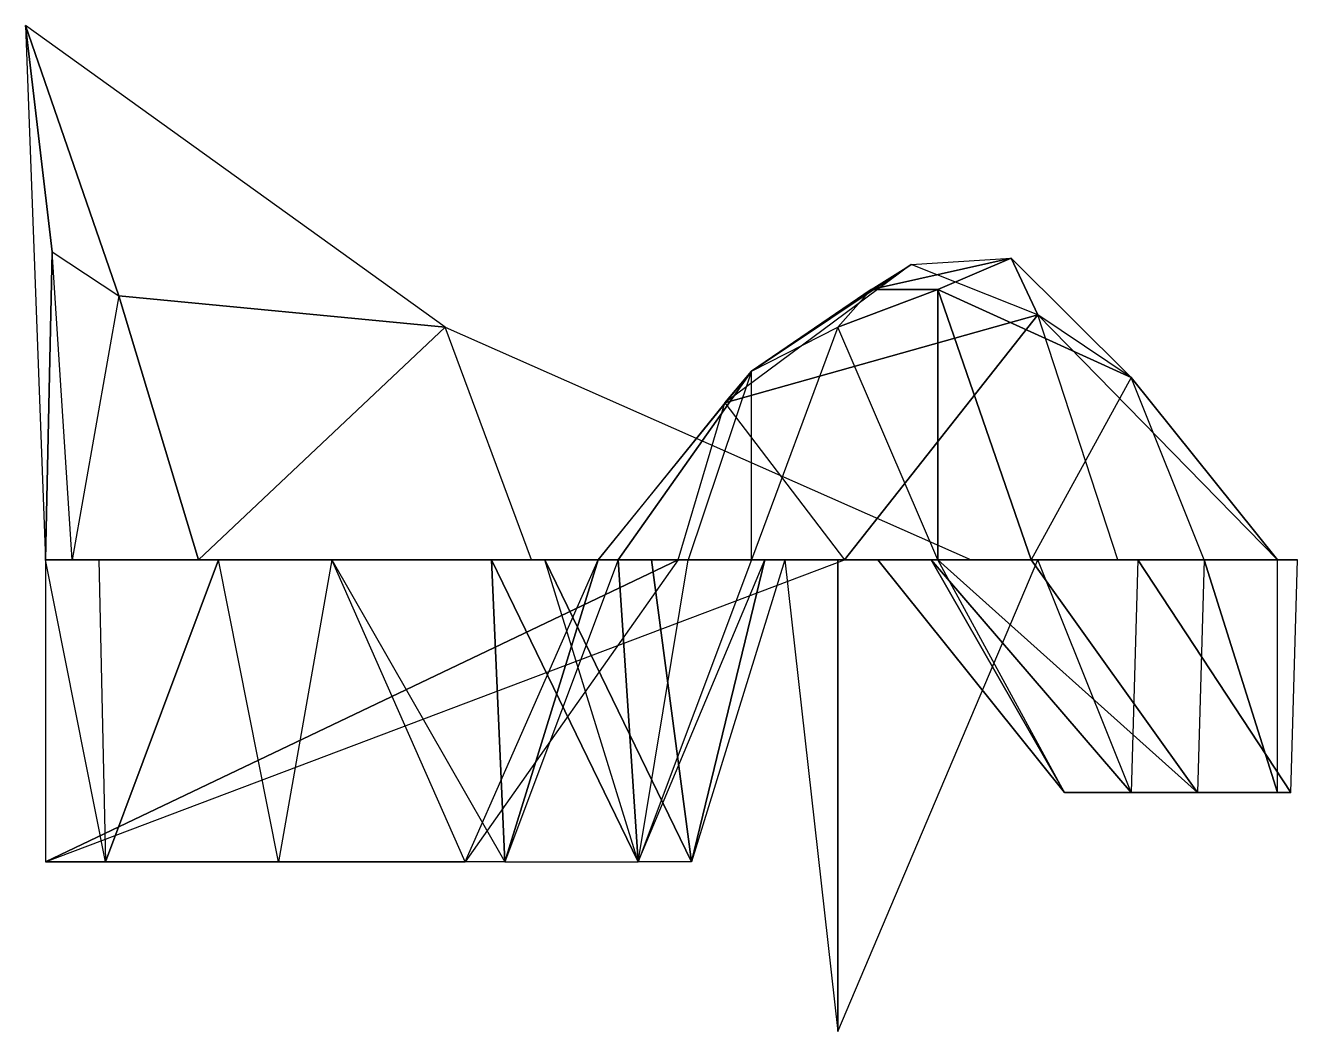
# Model space of a CAD drawing. Header units: metres. Extents: x -496 to 268, y -423 to 181.
import ezdxf

# ---------------------------------------------------------------- set-up
doc = ezdxf.new("R2010")
doc.units = ezdxf.units.M

msp = doc.modelspace()

# ---------------------------------------------------------------- linework, layer by layer
for points in [[(-440.000031, 18.888885, -311.666656), (-244.000031, 0, -413.666656), (-496.000031, 181.333313, -409.888885)], [(-440.000031, 18.888885, -311.666656), (-496.000031, 181.333313, -409.888885), (-480.000031, 45.333313, -183.222229)], [(-480.000031, 45.333313, -183.222229), (-496.000031, 181.333313, -409.888885), (-484.000031, -139.777771, 77.444427)], [(-484.000031, -139.777771, 77.444427), (-468.000031, -139.777771, -111.444458), (-480.000031, 45.333313, -183.222229)], [(-480.000031, 45.333313, -183.222229), (-440.000031, 18.888885, -311.666656), (-468.000031, -139.777771, -111.444458)], [(11.999969, 22.666656, 270.111084), (35.999969, 37.777771, 330.555511), (95.999969, 41.555542, 262.555511)], [(51.999969, 22.666656, 164.333313), (11.999969, 22.666656, 270.111084), (95.999969, 41.555542, 262.555511)], [(35.999969, 37.777771, 330.555511), (95.999969, 41.555542, 262.555511), (111.999939, 7.555542, 375.888855)], [(167.999969, -30.222229, 262.555511), (51.999969, 22.666656, 164.333313), (95.999969, 41.555542, 262.555511)], [(111.999939, 7.555542, 375.888855), (95.999969, 41.555542, 262.555511), (167.999969, -30.222229, 262.555511)], [(-76.000031, -45.333344, 364.555511), (111.999939, 7.555542, 375.888855), (35.999969, 37.777771, 330.555511)], [(35.999969, 37.777771, 330.555511), (-76.000031, -45.333344, 364.555511), (-60.000031, -26.444458, 254.999969)], [(11.999969, 22.666656, 270.111084), (35.999969, 37.777771, 330.555511), (-60.000031, -26.444458, 254.999969)], [(-440.000031, 18.888885, -311.666656), (-468.000031, -139.777771, -111.444458), (-392.000031, -139.777771, -296.555542)], [(-440.000031, 18.888885, -311.666656), (-392.000031, -139.777771, -296.555542), (-244.000031, 0, -413.666656)], [(-60.000031, -26.444458, 254.999969), (-8.000031, 0, 149.222198), (11.999969, 22.666656, 270.111084)], [(51.999969, -139.777771, 81.222198), (-8.000031, 0, 149.222198), (51.999969, 22.666656, 164.333313)], [(-8.000031, 0, 149.222198), (11.999969, 22.666656, 270.111084), (51.999969, 22.666656, 164.333313)], [(167.999969, -30.222229, 262.555511), (107.999969, -139.777771, 130.333313), (51.999969, 22.666656, 164.333313)], [(51.999969, 22.666656, 164.333313), (107.999969, -139.777771, 130.333313), (51.999969, -139.777771, 81.222198)], [(-244.000031, 0, -413.666656), (-392.000031, -139.777771, -296.555542), (-192.000031, -139.777771, -391)], [(-192.000031, -139.777771, -391), (-244.000031, 0, -413.666656), (71.999969, -139.777771, -402.333313)], [(-76.000031, -45.333344, 364.555511), (-4.000031, -139.777771, 417.444397), (111.999939, 7.555542, 375.888855)], [(-8.000031, 0, 149.222198), (-60.000031, -139.777771, 108.611115), (-60.000031, -26.444458, 254.999969)], [(111.999939, 7.555542, 375.888855), (-4.000031, -139.777771, 417.444397), (159.999969, -139.777771, 398.555511)], [(159.999969, -139.777771, 398.555511), (111.999939, 7.555542, 375.888855), (255.999969, -139.777771, 292.77774)], [(111.999939, 7.555542, 375.888855), (255.999969, -139.777771, 292.77774), (167.999969, -30.222229, 262.555511)], [(-60.000031, -26.444458, 254.999969), (-140.000031, -139.777771, 228.555542), (-152.000031, -139.777771, 292.77774)], [(-152.000031, -139.777771, 292.77774), (-60.000031, -26.444458, 254.999969), (-76.000031, -45.333344, 364.555511)], [(-98.000031, -139.777771, 163.388885), (-140.000031, -139.777771, 228.555542), (-60.000031, -26.444458, 254.999969)], [(-60.000031, -26.444458, 254.999969), (-98.000031, -139.777771, 163.388885), (-60.000031, -139.777771, 108.611115)], [(211.999969, -139.777771, 183.222198), (167.999969, -30.222229, 262.555511), (107.999969, -139.777771, 130.333313)], [(167.999969, -30.222229, 262.555511), (255.999969, -139.777771, 292.77774), (211.999969, -139.777771, 183.222198)], [(-104.000031, -139.777771, 387.222198), (-76.000031, -45.333344, 364.555511), (-152.000031, -139.777771, 292.77774)], [(-104.000031, -139.777771, 387.222198), (-76.000031, -45.333344, 364.555511), (-4.000031, -139.777771, 417.444397)], [(-356.000031, -139.777771, 16.999969), (-484.000031, -139.777771, 77.444427), (-468.000031, -139.777771, -111.444458)], [(-356.000031, -139.777771, 16.999969), (-484.000031, -139.777771, 77.444427), (-452, -139.777771, 186.999969)], [(-4.000031, -139.777771, 417.444397), (-104.000031, -139.777771, 387.222198), (-484.000031, -321.111084, 413.666626)], [(-484.000031, -321.111084, 413.666626), (-104.000031, -139.777771, 387.222198), (-232.000031, -321.111084, 360.77774)], [(-484.000031, -321.111084, 413.666626), (-448.000031, -321.111084, 300.333313), (-484.000031, -139.777771, 77.444427)], [(-484.000031, -139.777771, 77.444427), (-452, -139.777771, 186.999969), (-448.000031, -321.111084, 300.333313)], [(-392.000031, -139.777771, -296.555542), (-256.000031, -139.777771, -175.666687), (-468.000031, -139.777771, -111.444458)], [(-256.000031, -139.777771, -175.666687), (-468.000031, -139.777771, -111.444458), (-356.000031, -139.777771, 16.999969)], [(-452, -139.777771, 186.999969), (-356.000031, -139.777771, 16.999969), (-380.000031, -139.777771, 217.222198)], [(-452, -139.777771, 186.999969), (-448.000031, -321.111084, 300.333313), (-380.000031, -139.777771, 217.222198)], [(-380.000031, -139.777771, 217.222198), (-448.000031, -321.111084, 300.333313), (-344.000031, -321.111084, 307.888855)], [(-256.000031, -139.777771, -175.666687), (-192.000031, -139.777771, -391), (-392.000031, -139.777771, -296.555542)], [(-380.000031, -139.777771, 217.222198), (-312.000031, -139.777771, 202.111084), (-356.000031, -139.777771, 16.999969)], [(-344.000031, -321.111084, 307.888855), (-380.000031, -139.777771, 217.222198), (-312.000031, -139.777771, 202.111084)], [(-312.000031, -139.777771, 202.111084), (-356.000031, -139.777771, 16.999969), (-216.000031, -139.777771, 122.777771)], [(-216.000031, -139.777771, 122.777771), (-356.000031, -139.777771, 16.999969), (-184.000031, -139.777771, 24.555542)], [(-184.000031, -139.777771, 24.555542), (-184.000031, -139.777771, -35.888916), (-356.000031, -139.777771, 16.999969)], [(-356.000031, -139.777771, 16.999969), (-256.000031, -139.777771, -175.666687), (-184.000031, -139.777771, -35.888916)], [(-312.000031, -139.777771, 202.111084), (-344.000031, -321.111084, 307.888855), (-232.000031, -321.111084, 360.77774)], [(-232.000031, -321.111084, 360.77774), (-312.000031, -139.777771, 202.111084), (-208.000031, -321.111084, 217.222198)], [(-312.000031, -139.777771, 202.111084), (-208.000031, -321.111084, 217.222198), (-216.000031, -139.777771, 122.777771)], [(-184.000031, -139.777771, -35.888916), (-120.000031, -139.777771, -96.333344), (-256.000031, -139.777771, -175.666687)], [(-120.000031, -139.777771, -96.333344), (-256.000031, -139.777771, -175.666687), (-60.000031, -139.777771, -262.555542)], [(-60.000031, -139.777771, -262.555542), (-192.000031, -139.777771, -391), (-256.000031, -139.777771, -175.666687)], [(-152.000031, -139.777771, 292.77774), (-208.000031, -321.111084, 217.222198), (-232.000031, -321.111084, 360.77774)], [(-232.000031, -321.111084, 360.77774), (-152.000031, -139.777771, 292.77774), (-104.000031, -139.777771, 387.222198)], [(-216.000031, -139.777771, 122.777771), (-208.000031, -321.111084, 217.222198), (-128.000031, -321.111084, 88.777771)], [(-184.000031, -139.777771, 24.555542), (-216.000031, -139.777771, 122.777771), (-128.000031, -321.111084, 88.777771)], [(-140.000031, -139.777771, 228.555542), (-208.000031, -321.111084, 217.222198), (-128.000031, -321.111084, 88.777771)], [(-140.000031, -139.777771, 228.555542), (-208.000031, -321.111084, 217.222198), (-152.000031, -139.777771, 292.77774)], [(71.999969, -139.777771, -402.333313), (-60.000031, -139.777771, -262.555542), (-192.000031, -139.777771, -391)], [(-96.000031, -321.111084, -9.444458), (-128.000031, -321.111084, 88.777771), (-184.000031, -139.777771, 24.555542)], [(-96.000031, -321.111084, -9.444458), (-184.000031, -139.777771, 24.555542), (-184.000031, -139.777771, -35.888916)], [(-184.000031, -139.777771, -35.888916), (-120.000031, -139.777771, -96.333344), (-96.000031, -321.111084, -9.444458)], [(-140.000031, -139.777771, 228.555542), (-152.000031, -139.777771, 292.77774), (-40.000031, -139.777771, 311.666626)], [(-40.000031, -139.777771, 311.666626), (-104.000031, -139.777771, 387.222198), (-152.000031, -139.777771, 292.77774)], [(-98.000031, -139.777771, 163.388885), (-140.000031, -139.777771, 228.555542), (-8.000031, -139.777771, 213.444427)], [(-8.000031, -139.777771, 213.444427), (-40.000031, -139.777771, 311.666626), (-140.000031, -139.777771, 228.555542)], [(-128.000031, -321.111084, 88.777771), (-98.000031, -139.777771, 163.388885), (-140.000031, -139.777771, 228.555542)], [(-52.000031, -139.777771, 50.055542), (-96.000031, -321.111084, -9.444458), (-128.000031, -321.111084, 88.777771)], [(-128.000031, -321.111084, 88.777771), (-52.000031, -139.777771, 50.055542), (-60.000031, -139.777771, 108.611115)], [(-60.000031, -139.777771, 108.611115), (-128.000031, -321.111084, 88.777771), (-98.000031, -139.777771, 163.388885)], [(-60.000031, -139.777771, -262.555542), (-120.000031, -139.777771, -96.333344), (-40.000031, -139.777771, -88.777802)], [(-120.000031, -139.777771, -96.333344), (-40.000031, -139.777771, -88.777802), (-96.000031, -321.111084, -9.444458)], [(-40.000031, -139.777771, 311.666626), (-104.000031, -139.777771, 387.222198), (-4.000031, -139.777771, 417.444397)], [(-8.000031, -139.777771, 213.444427), (-60.000031, -139.777771, 108.611115), (-98.000031, -139.777771, 163.388885)], [(-40.000031, -139.777771, -88.777802), (-96.000031, -321.111084, -9.444458), (-52.000031, -139.777771, 50.055542)], [(-40.000031, -139.777771, -88.777802), (15.999969, -139.777771, -96.333344), (-60.000031, -139.777771, -262.555542)], [(-60.000031, -139.777771, -262.555542), (47.999969, -139.777771, -141.666687), (15.999969, -139.777771, -96.333344)], [(47.999969, -139.777771, -141.666687), (111.999969, -139.777771, -164.333344), (-60.000031, -139.777771, -262.555542)], [(-60.000031, -139.777771, -262.555542), (156, -139.777771, -262.555542), (111.999969, -139.777771, -164.333344)], [(-60.000031, -139.777771, -262.555542), (156, -139.777771, -262.555542), (71.999969, -139.777771, -402.333313)], [(-52.000031, -139.777771, 50.055542), (-60.000031, -139.777771, 108.611115), (51.999969, -139.777771, 81.222198)], [(-8.000031, -139.777771, 213.444427), (-60.000031, -139.777771, 108.611115), (51.999969, -139.777771, 81.222198)], [(-40.000031, -139.777771, -88.777802), (15.999969, -139.777771, -20.777802), (-52.000031, -139.777771, 50.055542)], [(-52.000031, -139.777771, 50.055542), (51.999969, -139.777771, 81.222198), (15.999969, -139.777771, -20.777802)], [(-40.000031, -139.777771, -88.777802), (15.999969, -139.777771, -20.777802), (15.999969, -139.777771, -96.333344)], [(-40.000031, -139.777771, 311.666626), (-4.000031, -139.777771, 417.444397), (111.999969, -139.777771, 288.999969)], [(-40.000031, -139.777771, 311.666626), (-8.000031, -423.111115, 251.222198), (111.999969, -139.777771, 288.999969)], [(-8.000031, -423.111115, 251.222198), (-8.000031, -139.777771, 213.444427), (-40.000031, -139.777771, 311.666626)], [(51.999969, -139.777771, 81.222198), (107.999969, -139.777771, 130.333313), (-8.000031, -139.777771, 213.444427)], [(111.999969, -139.777771, 288.999969), (-8.000031, -139.777771, 213.444427), (107.999969, -139.777771, 130.333313)], [(-8.000031, -423.111115, 251.222198), (111.999969, -139.777771, 288.999969), (-8.000031, -139.777771, 213.444427)], [(111.999969, -139.777771, 288.999969), (159.999969, -139.777771, 398.555511), (-4.000031, -139.777771, 417.444397)], [(51.999969, -139.777771, 81.222198), (15.999969, -139.777771, -20.777802), (127.999969, -279.555542, -1.888916)], [(127.999969, -279.555542, -1.888916), (15.999969, -139.777771, -96.333344), (15.999969, -139.777771, -20.777802)], [(47.999969, -139.777771, -141.666687), (15.999969, -139.777771, -96.333344), (127.999969, -279.555542, -1.888916)], [(47.999969, -139.777771, -141.666687), (127.999969, -279.555542, -1.888916), (167.999969, -279.555542, -126.555573)], [(167.999969, -279.555542, -126.555573), (111.999969, -139.777771, -164.333344), (47.999969, -139.777771, -141.666687)], [(51.999969, -139.777771, 81.222198), (107.999969, -139.777771, 130.333313), (207.999969, -279.555542, 100.111084)], [(207.999969, -279.555542, 100.111084), (127.999969, -279.555542, -1.888916), (51.999969, -139.777771, 81.222198)], [(255.999969, -139.777771, -360.777771), (156, -139.777771, -262.555542), (71.999969, -139.777771, -402.333313)], [(211.999969, -139.777771, 183.222198), (107.999969, -139.777771, 130.333313), (111.999969, -139.777771, 288.999969)], [(211.999969, -139.777771, 183.222198), (207.999969, -279.555542, 100.111084), (107.999969, -139.777771, 130.333313)], [(111.999969, -139.777771, -164.333344), (171.999969, -139.777771, -164.333344), (156, -139.777771, -262.555542)], [(111.999969, -139.777771, 288.999969), (255.999969, -139.777771, 292.77774), (159.999969, -139.777771, 398.555511)], [(111.999969, -139.777771, 288.999969), (255.999969, -139.777771, 292.77774), (211.999969, -139.777771, 183.222198)], [(111.999969, -139.777771, -164.333344), (171.999969, -139.777771, -164.333344), (167.999969, -279.555542, -126.555573)], [(171.999969, -139.777771, -164.333344), (156, -139.777771, -262.555542), (267.999969, -139.777771, -224.777771)], [(267.999969, -139.777771, -224.777771), (255.999969, -139.777771, -360.777771), (156, -139.777771, -262.555542)], [(171.999969, -139.777771, -164.333344), (167.999969, -279.555542, -126.555573), (263.999969, -279.555542, -205.888885)], [(263.999969, -279.555542, -205.888885), (267.999969, -139.777771, -224.777771), (171.999969, -139.777771, -164.333344)], [(211.999969, -139.777771, 183.222198), (207.999969, -279.555542, 100.111084), (255.999969, -279.555542, 270.111084)], [(255.999969, -279.555542, 270.111084), (255.999969, -139.777771, 292.77774), (211.999969, -139.777771, 183.222198)], [(195.999969, -279.555542, -17), (167.999969, -279.555542, -126.555573), (127.999969, -279.555542, -1.888916)], [(195.999969, -279.555542, -17), (127.999969, -279.555542, -1.888916), (207.999969, -279.555542, 100.111084)], [(263.999969, -279.555542, -205.888885), (195.999969, -279.555542, -17), (167.999969, -279.555542, -126.555573)], [(263.999969, -279.555542, -205.888885), (195.999969, -279.555542, -17), (207.999969, -279.555542, 100.111084)], [(255.999969, -279.555542, 270.111084), (207.999969, -279.555542, 100.111084), (263.999969, -279.555542, -205.888885)], [(-232.000031, -321.111084, 360.77774), (-484.000031, -321.111084, 413.666626), (-344.000031, -321.111084, 307.888855)], [(-484.000031, -321.111084, 413.666626), (-344.000031, -321.111084, 307.888855), (-448.000031, -321.111084, 300.333313)]]:
    msp.add_3dface(points)

doc.saveas('drawing.dxf')
